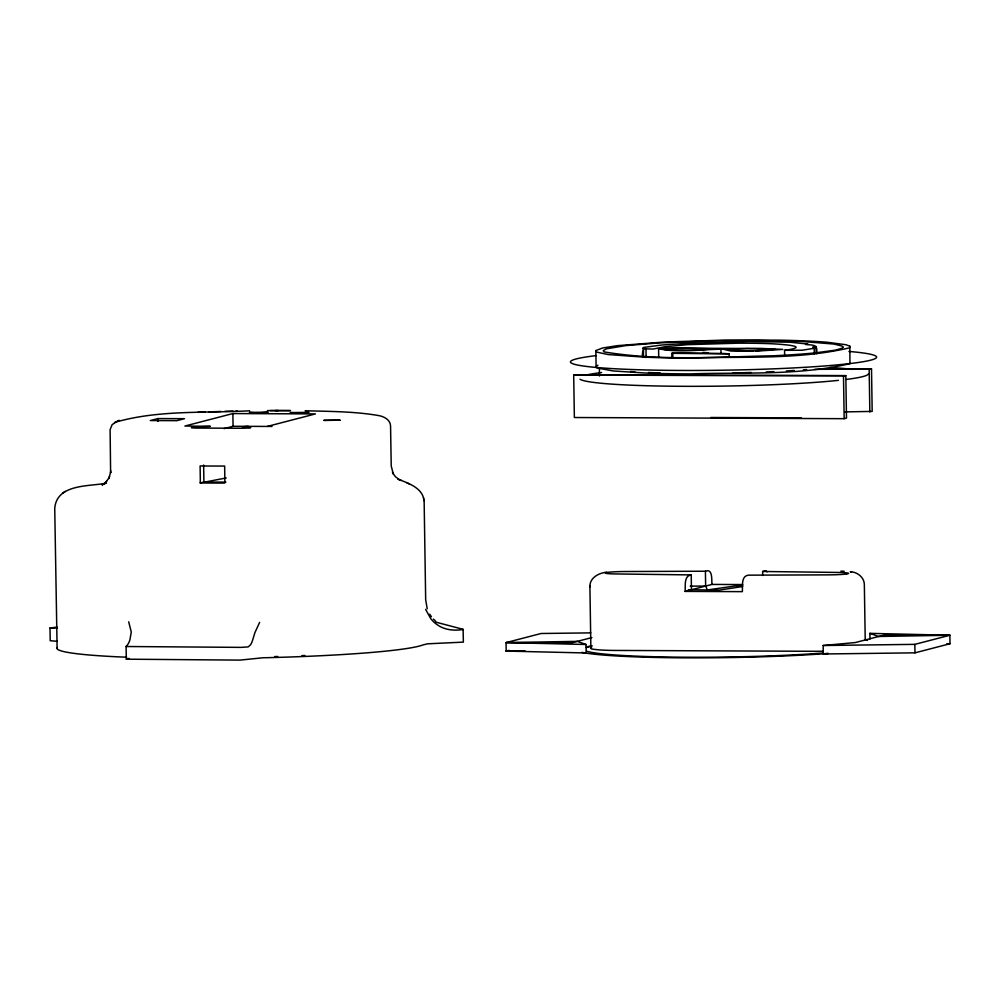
<?xml version="1.0" encoding="UTF-8"?>
<svg xmlns="http://www.w3.org/2000/svg" width="1000" height="1000" viewBox="0 0 1000 1000"><rect width="100%" height="100%" fill="white"/><g stroke="black" fill="none" stroke-linecap="round" stroke-linejoin="round"><path stroke-width="1.5" d="M110.662 470.688L110.612 472.837L110.113 429.625L112.125 424.663L117.713 420.9M606.712 572.188C598.837 572.9 589.4 577.825 589.913 586.962L590.875 648.45M589.913 586.962L589.95 585.6M849.812 346.213L849.963 363.638C798.175 375.913 743.5 372.05 690.537 373.9A122.912 8.575 -0.9 0 1 644.762 373.013L613.237 370.95L596.975 367.962L596.1 366.425L595.85 350.575L602.562 348L617.375 345.662L663.988 342.05L724.938 340.087L780.138 340.163A130.675 9.113 -0.9 0 1 827.312 342.262L846.038 344.75L849.812 346.213L849.712 347.788C797.925 360.062 743.25 356.2 690.288 358.05M110.612 472.262L108.812 478.45L109.637 476.438M57.237 641.312L50.2 640.7L50 627.975L57.1 627.1M259.637 622.375L254.938 632.562L252.55 640.4A29.9 8.225 -89.8 0 1 250.55 644.8L248.175 646.912L241.062 647.375L126.163 646.513L127.912 644.275A29.9 8.225 -89.8 0 0 129.913 639.875L131.275 632.05L128.7 621.825M109.05 477.875L105.225 482.887L106.675 481.4M435.675 622.1L463.125 629.325L463.363 642.125L427.612 643.812L423.05 644.912A184.85 12.9 -0.9 0 1 412.088 647.625A184.938 12.9 -0.9 0 1 313.7 656.062A184.85 12.9 -0.9 0 1 277.362 657.412L268 657.663A17.012 1.188 -0.9 0 1 263.312 657.738L239.95 660.113L126.3 659.188L129 658.4M106.475 483.2C88.938 486.562 56.712 483.775 54.737 508.4L57.125 648.8A184.725 12.888 -0.9 0 0 122.725 657.05A17.012 1.188 -0.9 0 0 126.688 657.15M105.825 482.287L102.15 484.637L104.488 484M814.3 354.05L814.2 348.288L802.138 350.225L784.562 350.325L784.65 356.087M643.4 356.3L643.562 347.45L661.413 345.05L689.137 343.2L748.637 341.525L789.575 342.188L807.913 344.038L805.537 344.412C812.288 345.412 818.6 343.663 816.425 353.7M596.1 366.425L597.95 365.2M658.713 357.413L658.575 348.762L661.175 348.113L737.812 348.425A74.225 5.175 -0.9 0 1 760.788 348.413L782.812 349.4L755.65 351.175M463.175 629.412C454.875 631.025 444.938 630.125 437.65 625.013A30.562 29.575 -75.3 0 1 430.775 618.688L425.613 609.35M62.6 493.05L63.637 492.413M64.325 491.975L65.362 491.337M114.5 422.488C157.863 409.663 204.7 413.312 249.6 410.788M646.075 357.55L646.025 348.862L653.1 349.05L664.675 346.775L687.562 344.663L738.125 343.188A71.237 4.975 -0.9 0 1 766.925 343.575C773.025 343.7 816.312 345.875 784.562 350.325M591.613 647.812L591.138 648.025A38.275 2.675 -0.9 0 0 593.162 649.237L598.987 649.875A38.275 2.675 -0.9 0 0 612.975 650.425L816.625 651.3A38.275 2.675 -0.9 0 0 822.625 651.225M643.025 357.038C640.812 353.913 645.05 347.45 643.275 347.65M118.1 420.75L119.213 420.325M157.912 418.575L150.312 420.55L176.887 420.662L184.475 418.688L157.912 418.575L157.95 421.4M267.475 426.388L315.45 413.913L232.875 413.562L184.9 426.037L210.362 426.35L198.475 426.838A9.338 0.65 -0.9 0 0 192.987 427.188L191.4 427.663L194.562 428.025A9.338 0.65 -0.9 0 0 200.837 428.088L242.662 428.25A9.363 0.65 -0.9 0 0 250.775 427.587L242.35 426.8L248.175 426.3M224.088 428.625L233.075 426.287L272.025 426.45M573.688 375.125L845.825 375.675L846.488 418.075L844.163 418.688L574.362 417.525L573.688 375.125L845.825 375.675M200.2 482.95A141.088 9.838 -0.9 0 0 224.725 483.062A16.962 4.662 -89.8 0 0 224.838 479.925L224.65 466.05A140.338 9.787 -0.9 0 1 200.113 465.938L200.312 479.812A16.962 4.662 -89.8 0 1 200.2 482.95L203.9 481.987A127.638 8.9 -0.9 0 0 225.912 482.1M814.587 369.363L871.513 368.988L872.175 411.4L844.887 411.9M691.45 589.763L691.225 574.913C683.637 575.763 685.625 586.038 685.125 591.4L742.35 591.65C742.812 586.25 740.875 575.975 748.45 575.163L828.737 574.862A17.038 1.188 -0.9 0 0 846.488 573.987M691.225 574.913L615.85 573.95A17.038 1.188 -0.9 0 1 605.288 572.95L605.45 572.837A17 1.062 -2.4 0 1 606.7 572.513L607.375 572.413A17.038 1.188 -0.9 0 1 625.138 571.525L705.413 571.225C712.875 568.15 711.525 579.975 711.975 584.425L685.125 591.4M762.7 575.462L762.638 571.475L765.837 570.712L767.125 571.812M586.075 644.488L506.062 642.6L577.3 641.363L586.075 644.488L586.2 652.975L506.2 651.087L506.062 642.6L541.087 633.5L590.812 632.875M524.888 651.162L506.2 651.087L509.113 650.325M591.9 637.575L571.462 642.887L506.062 642.6M586.188 647.575L592.025 646.05M823.162 645.512L914.85 644.362L949.862 635.25L950 643.737L914.975 652.837L823.3 653.988L823.162 645.512L855.275 642.562L884.463 634.975L949.862 635.25L878.625 636.487L869.862 633.362L869.95 639.025M816.125 353.338L816.038 347.575L812.675 348.013L814.2 348.288M816.312 346.5L812.825 347.025L816.038 347.575M226.213 477.95L204.025 482.238M57.438 628.038L50 627.975M742.275 586.562L719.175 590.112L688.375 589.725M846.488 573.987L847.163 573.875A17 1.312 0.6 0 0 848.413 573.55L848.562 573.438A17.038 1.188 -0.9 0 0 838.025 572.45L762.638 571.475M823.3 653.988L827.887 653.562M671.912 357.638L671.85 353.312L684.712 352.975L724.675 353.512L729.112 353.9L729.163 356.788M301.925 655.612L304.837 655.487M766.213 371.938L773.85 371.625M197.963 412.337L204.988 412.038M208.912 411.887L220.863 411.463M751.112 372.5L733 373M753.625 350.913L730.588 350.475L727.35 349.487L747.05 348.65L775.05 349.275L749.463 351.188L729.538 350.75L723.012 349.175C701.663 349.288 679.587 353.062 658.575 348.762M224.913 411.35L233.088 411.125M235.963 411.05L237.2 411.025M506.2 651.087L524.775 650.763M950 643.737L946.925 643.662M671.85 353.312L729.112 353.9M267.413 410.588L290.462 410.588L275.2 410.55M270.212 410.575L278.337 410.55M690.2 586.125L705.65 586.075L707.375 589.963L735.163 585.962L742.862 586.062M824.725 368.787L871.513 368.988M710.812 417.5L801.263 417.887M711.975 584.425L742.738 584.562M305.175 410.75C329.387 411.475 353.812 411.375 377.775 415.425C383.438 416.213 390.4 419.45 390.562 426.025L391.225 466.062L393.3 473.963L392.425 472.05M869.862 633.362L949.862 635.25M648.475 372.525L660.113 372.925M840.9 571.125L844.2 571.263M630.625 371.525L634.888 371.838M850.537 571.788C857.525 572.013 864.412 577.513 864.35 584.875L865.225 640.225M850.325 571.763L851.525 571.912M642.887 348.387L646.025 348.862M399.8 479.888L398 479.125L401.087 480.425L399.8 479.888C410.213 483.837 424.137 489.075 424.162 502.525L425.675 599.825L427.212 608.787M409.288 483.925L406.712 482.762M399.363 479.7L395.337 476.625L393.062 473.413M433.4 619.087L435.613 621.213M429.7 614.188L431.425 616.737M595.85 350.575L596.725 352.113L608.125 354.55L644.513 357.163A122.912 8.575 -0.9 0 0 690.288 358.05M423.462 497.938L423.587 498.612M423.862 499.95L423.988 500.613M914.85 644.362L914.975 652.837M869.175 369.6L869.837 412.013M843.487 376.275L844.163 418.688M720.962 349L721.025 353.325M705.413 571.225L705.65 586.075M672.775 353.237L672.837 357.562M599.375 368.438L599.487 376.012M232.875 413.562L233.075 426.287M203.637 465.025L203.9 481.987M126.1 646.388L126.3 659.188M277.725 656.488A171.575 11.963 -0.9 0 1 274.637 656.587M56.925 648.138A184.725 12.888 -0.9 0 1 57.225 647.463M806.625 369.538A119.388 8.325 -0.9 0 1 803.375 369.8M794.212 370.462A119.388 8.325 -0.9 0 1 786.375 370.95M848.962 351.45A153.062 10.675 -0.9 0 1 826.112 365.85A153.062 10.675 -0.9 0 1 623.45 369.175A153.062 10.675 -0.9 0 1 596.375 355.575M828.263 653.425A153.062 10.675 -0.9 0 1 581.925 652.362M864.825 639.975A153.062 10.675 -0.9 0 1 867.55 640.337M822.7 653.062A144.562 10.088 -0.9 0 1 586.4 651.125M586.1 647.25A144.562 10.088 -0.9 0 1 591.737 645.7M868.312 374.025A144.562 10.088 -0.9 0 1 846.538 379.412M838.45 380.35A144.562 10.088 -0.9 0 1 684.15 386.312A144.562 10.088 -0.9 0 1 580 379.237M584.85 375.4A144.562 10.088 -0.9 0 1 601.562 372.525M829.837 367.475A144.562 10.088 -0.9 0 1 852.725 369.412M323.925 420.375L340.012 420.188L323.925 420.375M842.987 347.088L842.1 348.175L835.775 350.1L815.462 352.863A119.388 8.325 -0.9 0 1 773.6 355.775C717.25 356.9 659.925 361.2 604.15 351.912L603.237 350.65L606.362 348.837L625.6 345.625L658.8 342.925L715.2 340.763L758.512 340.475L801.737 341.475L834 344.062L841.95 346.025L842.987 347.088M249.525 412.388L257.525 413L268.15 412.188L249.525 412.388M290.4 412.562L298.412 413.175L309.025 412.362L290.4 412.562M103.688 483.988L102 484.762L103.713 484.137M713.175 348.812L695.4 350.213L664.725 349.55A25.325 1.762 -0.9 0 1 665.15 348.75L678.55 348.05L713.175 348.812M702.65 352.6L707.788 352.738L702.65 352.6"/></g></svg>
